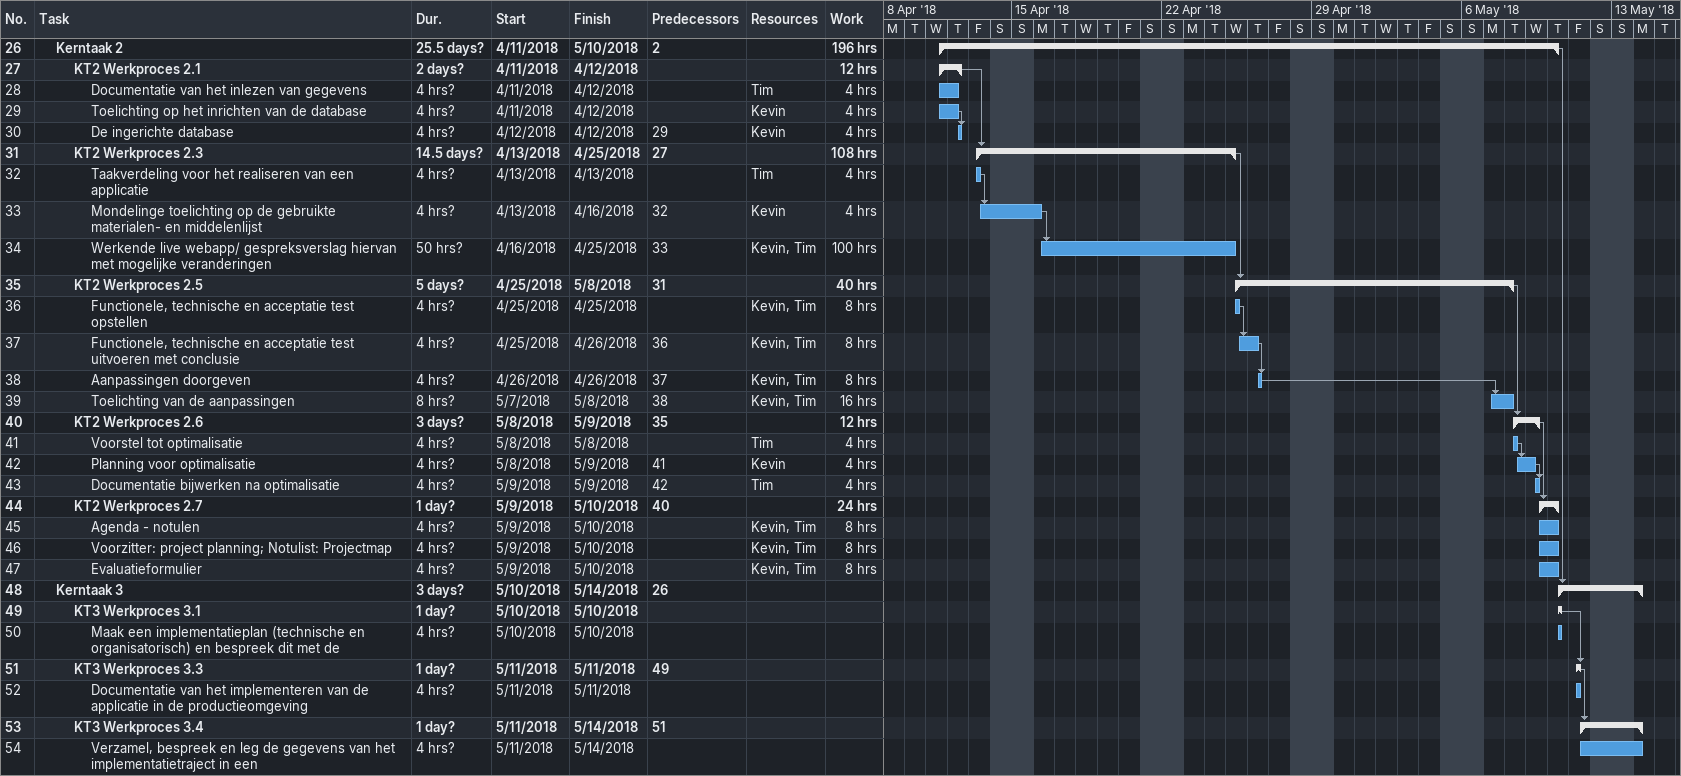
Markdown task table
| ID | Level | Task | Duration | Start | Finish | Predecessors | Resources | Work (h) |
|---|---|---|---|---|---|---|---|---|
| 26 | 2 | **Kerntaak 2** | 25.5d? | 2018-04-11 | 2018-05-10 | 2 |  | 196 |
| 27 | 3 | **KT2 Werkproces 2.1** | 2d? | 2018-04-11 | 2018-04-12 |  |  | 12 |
| 28 | 4 | Documentatie van het inlezen van gegevens | 4h? | 2018-04-11 | 2018-04-12 |  | Tim | 4 |
| 29 | 4 | Toelichting op het inrichten van de database | 4h? | 2018-04-11 | 2018-04-12 |  | Kevin | 4 |
| 30 | 4 | De ingerichte database | 4h? | 2018-04-12 | 2018-04-12 | 29 | Kevin | 4 |
| 31 | 3 | **KT2 Werkproces 2.3** | 14.5d? | 2018-04-13 | 2018-04-25 | 27 |  | 108 |
| 32 | 4 | Taakverdeling voor het realiseren van een applicatie | 4h? | 2018-04-13 | 2018-04-13 |  | Tim | 4 |
| 33 | 4 | Mondelinge toelichting op de gebruikte materialen- en middelenlijst | 4h? | 2018-04-13 | 2018-04-16 | 32 | Kevin | 4 |
| 34 | 4 | Werkende live webapp/ gespreksverslag hiervan met mogelijke veranderingen | 50h? | 2018-04-16 | 2018-04-25 | 33 | Kevin, Tim | 100 |
| 35 | 3 | **KT2 Werkproces 2.5** | 5d? | 2018-04-25 | 2018-05-08 | 31 |  | 40 |
| 36 | 4 | Functionele, technische en acceptatie test opstellen | 4h? | 2018-04-25 | 2018-04-25 |  | Kevin, Tim | 8 |
| 37 | 4 | Functionele, technische en acceptatie test uitvoeren met conclusie | 4h? | 2018-04-25 | 2018-04-26 | 36 | Kevin, Tim | 8 |
| 38 | 4 | Aanpassingen doorgeven | 4h? | 2018-04-26 | 2018-04-26 | 37 | Kevin, Tim | 8 |
| 39 | 4 | Toelichting van de aanpassingen | 8h? | 2018-05-07 | 2018-05-08 | 38 | Kevin, Tim | 16 |
| 40 | 3 | **KT2 Werkproces 2.6** | 3d? | 2018-05-08 | 2018-05-09 | 35 |  | 12 |
| 41 | 4 | Voorstel tot optimalisatie | 4h? | 2018-05-08 | 2018-05-08 |  | Tim | 4 |
| 42 | 4 | Planning voor optimalisatie | 4h? | 2018-05-08 | 2018-05-09 | 41 | Kevin | 4 |
| 43 | 4 | Documentatie bijwerken na optimalisatie | 4h? | 2018-05-09 | 2018-05-09 | 42 | Tim | 4 |
| 44 | 3 | **KT2 Werkproces 2.7** | 1d? | 2018-05-09 | 2018-05-10 | 40 |  | 24 |
| 45 | 4 | Agenda - notulen | 4h? | 2018-05-09 | 2018-05-10 |  | Kevin, Tim | 8 |
| 46 | 4 | Voorzitter: project planning; Notulist: Projectmap | 4h? | 2018-05-09 | 2018-05-10 |  | Kevin, Tim | 8 |
| 47 | 4 | Evaluatieformulier | 4h? | 2018-05-09 | 2018-05-10 |  | Kevin, Tim | 8 |
| 48 | 2 | **Kerntaak 3** | 3d? | 2018-05-10 | 2018-05-14 | 26 |  |  |
| 49 | 3 | **KT3 Werkproces 3.1** | 1d? | 2018-05-10 | 2018-05-10 |  |  |  |
| 50 | 4 | Maak een implementatieplan (technische en organisatorisch) en bespreek dit met de | 4h? | 2018-05-10 | 2018-05-10 |  |  |  |
| 51 | 3 | **KT3 Werkproces 3.3** | 1d? | 2018-05-11 | 2018-05-11 | 49 |  |  |
| 52 | 4 | Documentatie van het implementeren van de applicatie in de productieomgeving | 4h? | 2018-05-11 | 2018-05-11 |  |  |  |
| 53 | 3 | **KT3 Werkproces 3.4** | 1d? | 2018-05-11 | 2018-05-14 | 51 |  |  |
| 54 | 4 | Verzamel, bespreek en leg de gegevens van het implementatietraject in een | 4h? | 2018-05-11 | 2018-05-14 |  |  |  |
